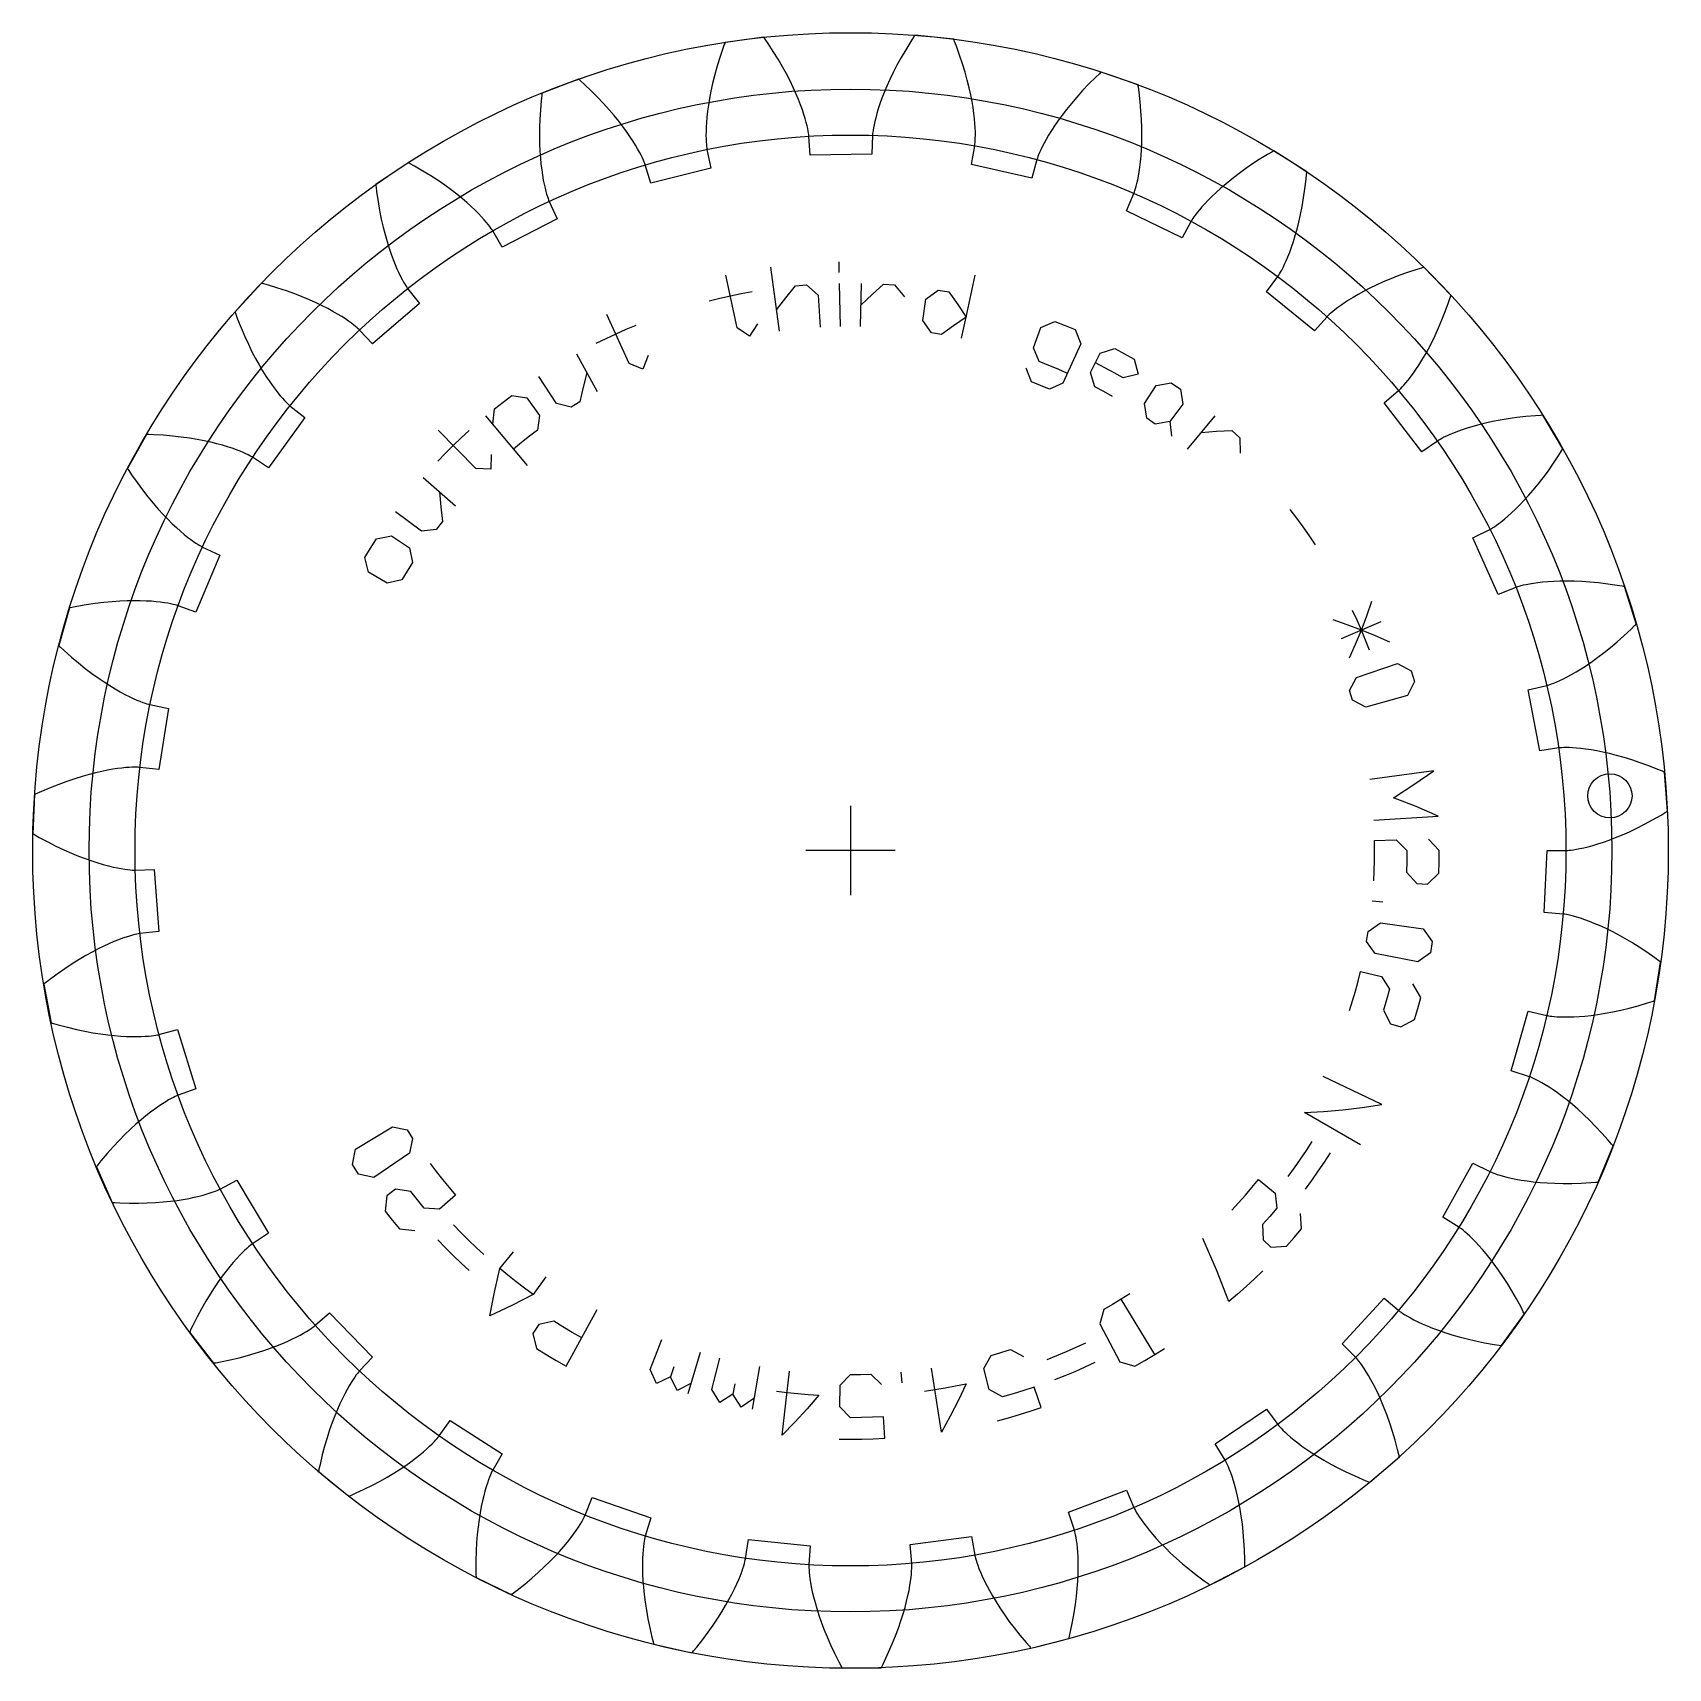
# Model space of a CAD drawing. Extents: x -29.3 to 29.3, y -29.3 to 29.3.
import ezdxf

# ---------------------------------------------------------------- set-up
doc = ezdxf.new("R2010")
doc.units = 0
for name, color, linetype in [('gear', 7, 'CONTINUOUS'), ('gear_guides', 5, 'CONTINUOUS'), ('gear_texts', 7, 'CONTINUOUS')]:
    doc.layers.add(name, color=color, linetype=linetype)

msp = doc.modelspace()

# ---------------------------------------------------------------- linework, layer by layer
at = {"layer": 'gear'}
msp.add_lwpolyline([(24.947, 0), (25.62932, 0.000045), (25.64944, 0.000694), (25.686641, 0.002825), (25.740849, 0.007322), (25.811954, 0.015065), (25.899814, 0.02693), (26.004252, 0.043785), (26.125058, 0.066496), (26.261986, 0.095916), (26.41476, 0.132893), (26.58307, 0.178263), (26.766572, 0.232851), (26.964891, 0.29747), (27.177621, 0.372918), (27.404323, 0.45998), (27.644528, 0.559425), (27.897738, 0.672006), (28.163422, 0.798455), (28.441023, 0.93949), (28.729954, 1.095804), (29.0296, 1.268074), (29.183242, 1.360396), (29.222036, 1.384135), (29.24149, 1.396104), (29.251231, 1.402114), (29.256105, 1.405125), (29.25626, 1.405479), (29.155715, 2.801493), (29.155511, 2.801822), (29.150256, 2.804103), (29.139755, 2.808655), (29.118786, 2.817712), (29.076991, 2.835647), (28.911704, 2.904999), (28.590464, 3.032551), (28.282116, 3.145848), (27.987169, 3.245646), (27.706107, 3.332718), (27.439378, 3.407851), (27.187401, 3.471848), (26.950563, 3.525525), (26.729217, 3.56971), (26.523684, 3.605242), (26.334254, 3.632971), (26.16118, 3.653753), (26.004683, 3.668456), (25.864952, 3.677951), (25.742139, 3.683115), (25.636363, 3.684831), (25.54771, 3.683982), (25.476229, 3.681456), (25.421936, 3.678138), (25.384814, 3.674917), (25.364809, 3.672675), (24.689524, 3.574943), (24.27455, 5.753174), (24.938468, 5.910572), (24.957896, 5.915843), (24.993603, 5.926496), (25.045312, 5.943373), (25.112715, 5.967306), (25.195471, 5.999112), (25.293207, 6.039599), (25.405519, 6.089556), (25.531971, 6.149762), (25.6721, 6.220974), (25.82541, 6.303936), (25.991376, 6.399371), (26.169448, 6.507983), (26.359044, 6.630456), (26.559557, 6.767453), (26.770354, 6.919613), (26.990775, 7.087553), (27.220137, 7.271865), (27.45773, 7.473117), (27.702824, 7.69185), (27.954665, 7.928579), (28.082875, 8.053845), (28.115149, 8.085891), (28.131318, 8.102024), (28.139411, 8.110118), (28.143459, 8.114171), (28.143528, 8.114552), (27.723751, 9.449749), (27.723476, 9.450022), (27.717837, 9.45103), (27.706568, 9.453037), (27.684076, 9.457015), (27.639271, 9.464827), (27.462447, 9.494193), (27.12045, 9.544223), (26.794285, 9.583356), (26.484274, 9.612445), (26.190707, 9.632352), (25.913841, 9.643948), (25.653898, 9.64811), (25.411065, 9.645722), (25.185495, 9.63767), (24.977309, 9.624845), (24.78659, 9.60814), (24.613388, 9.588449), (24.45772, 9.566665), (24.319565, 9.54368), (24.198872, 9.520382), (24.095551, 9.497658), (24.009483, 9.476387), (23.940511, 9.457444), (23.888447, 9.441696), (23.853069, 9.43), (23.83412, 9.423205), (23.199576, 9.172376), (22.293453, 11.196193), (22.903177, 11.502459), (22.920865, 11.512068), (22.953153, 11.530668), (22.999576, 11.559015), (23.059643, 11.597847), (23.132833, 11.647881), (23.218598, 11.709815), (23.316361, 11.784327), (23.425521, 11.872072), (23.54545, 11.973681), (23.675495, 12.089762), (23.814979, 12.220899), (23.963203, 12.36765), (24.119444, 12.530545), (24.282959, 12.710091), (24.452983, 12.906762), (24.628733, 13.121008), (24.809407, 13.353246), (24.994184, 13.603866), (25.182228, 13.873226), (25.372687, 14.161653), (25.468552, 14.31311), (25.492566, 14.351734), (25.504579, 14.371161), (25.510587, 14.380903), (25.513592, 14.385781), (25.513571, 14.386168), (24.797191, 15.588566), (24.796861, 15.588769), (24.791141, 15.588449), (24.779714, 15.587803), (24.756911, 15.586487), (24.711512, 15.583756), (24.532681, 15.571552), (24.188366, 15.541364), (23.861967, 15.504223), (23.553605, 15.461034), (23.26336, 15.412704), (22.991283, 15.360137), (22.737386, 15.30424), (22.50165, 15.245915), (22.284017, 15.18606), (22.0844, 15.12557), (21.902674, 15.065333), (21.738682, 15.006229), (21.592234, 14.949133), (21.463104, 14.894906), (21.351037, 14.844403), (21.255742, 14.798464), (21.176899, 14.757918), (21.114155, 14.723579), (21.067126, 14.696249), (21.035398, 14.676709), (21.018527, 14.665728), (20.458933, 14.275324), (19.110511, 16.035622), (19.633169, 16.474244), (19.648165, 16.487674), (19.675293, 16.513219), (19.713927, 16.551508), (19.76342, 16.603145), (19.823099, 16.668709), (19.892268, 16.748753), (19.970213, 16.843802), (20.056195, 16.954356), (20.149458, 17.080883), (20.249228, 17.223826), (20.35471, 17.383595), (20.465095, 17.560573), (20.579559, 17.75511), (20.69726, 17.967524), (20.817346, 18.198105), (20.93895, 18.447106), (21.061196, 18.714751), (21.183195, 19.001228), (21.304052, 19.306693), (21.422862, 19.631268), (21.481214, 19.80075), (21.495673, 19.843872), (21.502882, 19.865545), (21.506482, 19.87641), (21.50828, 19.88185), (21.50817, 19.882221), (20.533809, 20.887), (20.533441, 20.887121), (20.527949, 20.885491), (20.516979, 20.882227), (20.495094, 20.875688), (20.451548, 20.862561), (20.280353, 20.809444), (19.95228, 20.700665), (19.643245, 20.589253), (19.353154, 20.476115), (19.081879, 20.362152), (18.829258, 20.248258), (18.595096, 20.135315), (18.379165, 20.024197), (18.181202, 19.915766), (18.000916, 19.810871), (17.83798, 19.710349), (17.692039, 19.61502), (17.562705, 19.525689), (17.449562, 19.443144), (17.352162, 19.368158), (17.27003, 19.301481), (17.202663, 19.243845), (17.149529, 19.195963), (17.110071, 19.158523), (17.083704, 19.132193), (17.069821, 19.117617), (16.615344, 18.608685), (14.897315, 20.010567), (15.304732, 20.557899), (15.316227, 20.574425), (15.336732, 20.605538), (15.365495, 20.651704), (15.401746, 20.713363), (15.444696, 20.790923), (15.493541, 20.884761), (15.547465, 20.995223), (15.605634, 21.122626), (15.667204, 21.26725), (15.73132, 21.429348), (15.797113, 21.609137), (15.863709, 21.806801), (15.930224, 22.022491), (15.995766, 22.256324), (16.05944, 22.508383), (16.120342, 22.778716), (16.17757, 23.067338), (16.230215, 23.374228), (16.277369, 23.699331), (16.318124, 24.042556), (16.335818, 24.220927), (16.339943, 24.266221), (16.341959, 24.288973), (16.342956, 24.300375), (16.343451, 24.306083), (16.343259, 24.306418), (15.163444, 25.059411), (15.163058, 25.059444), (15.15809, 25.056591), (15.148168, 25.050885), (15.128381, 25.039475), (15.089037, 25.016659), (14.934705, 24.925494), (14.640562, 24.743989), (14.36555, 24.564311), (14.10937, 24.387323), (13.871689, 24.213872), (13.652144, 24.044789), (13.45034, 23.880889), (13.265854, 23.722969), (13.098234, 23.571808), (12.946997, 23.428164), (12.811636, 23.292775), (12.691613, 23.166359), (12.586366, 23.04961), (12.495309, 22.943198), (12.417828, 22.847771), (12.353287, 22.76395), (12.301027, 22.692332), (12.260368, 22.633487), (12.230607, 22.587956), (12.211024, 22.556256), (12.200875, 22.538871), (11.876017, 21.938848), (9.881002, 22.906737), (10.151214, 23.533273), (10.158587, 23.552004), (10.171365, 23.587006), (10.188706, 23.638562), (10.209759, 23.706919), (10.233665, 23.792293), (10.259554, 23.894866), (10.286549, 24.014787), (10.31377, 24.152169), (10.340327, 24.307095), (10.365332, 24.479609), (10.38789, 24.669725), (10.407107, 24.877419), (10.422087, 25.102634), (10.431937, 25.34528), (10.435765, 25.605228), (10.432683, 25.88232), (10.421807, 26.17636), (10.402259, 26.487118), (10.373168, 26.814332), (10.333671, 27.157704), (10.309754, 27.335348), (10.303322, 27.380372), (10.300037, 27.402976), (10.298377, 27.4143), (10.297543, 27.419968), (10.297279, 27.420251), (8.975613, 27.880862), (8.97523, 27.880805), (8.971054, 27.876883), (8.962715, 27.869043), (8.946093, 27.853377), (8.913071, 27.822103), (8.783924, 27.697804), (8.539567, 27.453357), (8.313405, 27.215101), (8.104947, 26.983805), (7.913673, 26.760216), (7.739039, 26.54506), (7.580472, 26.339038), (7.437378, 26.14283), (7.309136, 25.957087), (7.195103, 25.782438), (7.094613, 25.619482), (7.006979, 25.468794), (6.931494, 25.33092), (6.867431, 25.206377), (6.814045, 25.095654), (6.770574, 24.999209), (6.736239, 24.917469), (6.710247, 24.850834), (6.691788, 24.799667), (6.680043, 24.764305), (6.674178, 24.745048), (6.496451, 24.086281), (4.332001, 24.567999), (4.45044, 25.239961), (4.453295, 25.259888), (4.457656, 25.296894), (4.46264, 25.351059), (4.467362, 25.422429), (4.470935, 25.511014), (4.472471, 25.616793), (4.471083, 25.739706), (4.465887, 25.879663), (4.456001, 26.036538), (4.440547, 26.210168), (4.418653, 26.400362), (4.389454, 26.606889), (4.352092, 26.829488), (4.305719, 27.067865), (4.249496, 27.321689), (4.182595, 27.590601), (4.104202, 27.874207), (4.013515, 28.17208), (3.909748, 28.483765), (3.792128, 28.808774), (3.727888, 28.976113), (3.711246, 29.01844), (3.702837, 29.039677), (3.698611, 29.050313), (3.696492, 29.055636), (3.696169, 29.05585), (2.303905, 29.199249), (2.303546, 29.199105), (2.300386, 29.194326), (2.294081, 29.184774), (2.281519, 29.165697), (2.2566, 29.127651), (2.159599, 28.976919), (1.978202, 28.682708), (1.813082, 28.398717), (1.663583, 28.125582), (1.529028, 27.863909), (1.40872, 27.614279), (1.30194, 27.377243), (1.207951, 27.153324), (1.126001, 26.943013), (1.055319, 26.746774), (0.995117, 26.565036), (0.944597, 26.3982), (0.902942, 26.246634), (0.869327, 26.110675), (0.842915, 25.990624), (0.822858, 25.886754), (0.808299, 25.799299), (0.798375, 25.728466), (0.792214, 25.674422), (0.78894, 25.637304), (0.787674, 25.617214), (0.76666, 24.935217), (-1.450539, 24.904794), (-1.490258, 25.585957), (-1.492075, 25.606005), (-1.496366, 25.643019), (-1.504007, 25.696873), (-1.515872, 25.767408), (-1.532824, 25.85443), (-1.555724, 25.957711), (-1.58542, 26.076992), (-1.622753, 26.211978), (-1.66855, 26.362344), (-1.72363, 26.527731), (-1.788795, 26.707748), (-1.864835, 26.901975), (-1.952525, 27.109958), (-2.052621, 27.331214), (-2.165865, 27.565231), (-2.292978, 27.811466), (-2.434662, 28.069348), (-2.591599, 28.338279), (-2.764449, 28.617632), (-2.953849, 28.906754), (-3.054949, 29.054768), (-3.080904, 29.092117), (-3.093984, 29.110842), (-3.100549, 29.120217), (-3.103839, 29.124908), (-3.104202, 29.125041), (-4.492007, 28.943496), (-4.492324, 28.943273), (-4.494296, 28.937895), (-4.498229, 28.927146), (-4.506052, 28.905687), (-4.521526, 28.862919), (-4.581151, 28.69388), (-4.689808, 28.365767), (-4.784985, 28.051352), (-4.867464, 27.751102), (-4.938046, 27.465452), (-4.997544, 27.194806), (-5.046781, 26.939534), (-5.086597, 26.699975), (-5.117837, 26.476435), (-5.141358, 26.269184), (-5.158025, 26.078462), (-5.168709, 25.904472), (-5.174287, 25.747386), (-5.175641, 25.607339), (-5.173656, 25.484433), (-5.169218, 25.378737), (-5.163217, 25.290283), (-5.156538, 25.219069), (-5.15007, 25.165061), (-5.144695, 25.128189), (-5.141294, 25.108348), (-5.004463, 24.439889), (-7.15488, 23.898964), (-7.350615, 24.552607), (-7.357007, 24.571696), (-7.369718, 24.606722), (-7.389573, 24.657363), (-7.417384, 24.72326), (-7.453949, 24.804027), (-7.50005, 24.899243), (-7.556453, 25.00846), (-7.623909, 25.131198), (-7.703149, 25.266949), (-7.794885, 25.415176), (-7.899808, 25.575313), (-8.018591, 25.746768), (-8.151881, 25.928922), (-8.300304, 26.12113), (-8.464464, 26.322723), (-8.644936, 26.533007), (-8.842272, 26.751263), (-9.056999, 26.976753), (-9.289613, 27.208714), (-9.540584, 27.446365), (-9.673093, 27.567073), (-9.706961, 27.59743), (-9.724007, 27.612633), (-9.732558, 27.620242), (-9.73684, 27.624047), (-9.737224, 27.624094), (-11.045754, 27.127392), (-11.046011, 27.127103), (-11.046689, 27.121414), (-11.048037, 27.110048), (-11.050701, 27.087363), (-11.055895, 27.042179), (-11.074929, 26.863946), (-11.10499, 26.51962), (-11.125092, 26.191731), (-11.136106, 25.880553), (-11.13891, 25.586325), (-11.134388, 25.309254), (-11.123429, 25.049508), (-11.106925, 24.807224), (-11.085771, 24.582505), (-11.060863, 24.375416), (-11.033097, 24.185991), (-11.003368, 24.014227), (-10.97257, 23.860089), (-10.94159, 23.723505), (-10.911314, 23.60437), (-10.882621, 23.502546), (-10.856382, 23.41786), (-10.833461, 23.350106), (-10.814712, 23.299046), (-10.800978, 23.264407), (-10.793094, 23.245886), (-10.505793, 22.627), (-12.4735, 21.604736), (-12.8147, 22.19562), (-12.825321, 22.21272), (-12.845767, 22.243871), (-12.876766, 22.288568), (-12.919024, 22.346275), (-12.973229, 22.416432), (-13.040046, 22.49845), (-13.120116, 22.591716), (-13.214059, 22.695589), (-13.322469, 22.809407), (-13.445915, 22.932482), (-13.584941, 23.064106), (-13.740062, 23.203546), (-13.911767, 23.350051), (-14.100516, 23.50285), (-14.306741, 23.661151), (-14.530843, 23.824147), (-14.773194, 23.991011), (-15.034133, 24.160903), (-15.313971, 24.332968), (-15.612984, 24.506334), (-15.769759, 24.59323), (-15.809714, 24.614958), (-15.829807, 24.625821), (-15.839881, 24.631252), (-15.844926, 24.633968), (-15.845311, 24.633924), (-17.004021, 23.848844), (-17.004204, 23.848503), (-17.003553, 23.842811), (-17.002243, 23.83144), (-16.999604, 23.808753), (-16.994237, 23.763589), (-16.971656, 23.585771), (-16.921499, 23.243793), (-16.865442, 22.920106), (-16.804397, 22.614776), (-16.739272, 22.327833), (-16.670975, 22.059273), (-16.600409, 21.809056), (-16.528476, 21.577109), (-16.456068, 21.363325), (-16.384073, 21.167563), (-16.313372, 20.989647), (-16.244833, 20.829369), (-16.179318, 20.686488), (-16.117675, 20.56073), (-16.060741, 20.451789), (-16.009339, 20.359327), (-15.964277, 20.282975), (-15.926348, 20.222333), (-15.896329, 20.176973), (-15.874978, 20.146435), (-15.863035, 20.130231), (-15.440753, 19.594284), (-17.11967, 18.14579), (-17.58794, 18.642061), (-17.602218, 18.65625), (-17.629297, 18.681847), (-17.669768, 18.71819), (-17.724196, 18.764597), (-17.793119, 18.820362), (-17.877049, 18.88476), (-17.97647, 18.957046), (-18.091835, 19.036455), (-18.223572, 19.122204), (-18.372073, 19.213493), (-18.537706, 19.309507), (-18.720803, 19.409415), (-18.921666, 19.512374), (-19.140565, 19.617525), (-19.377738, 19.724), (-19.633388, 19.830921), (-19.907688, 19.937397), (-20.200774, 20.042533), (-20.51275, 20.145425), (-20.843683, 20.245161), (-21.016272, 20.29356), (-21.060161, 20.305488), (-21.082217, 20.311424), (-21.093273, 20.314386), (-21.098808, 20.315865), (-21.099172, 20.315734), (-22.045598, 19.284598), (-22.045697, 19.284224), (-22.04375, 19.278836), (-22.039854, 19.268074), (-22.032053, 19.246606), (-22.016416, 19.203898), (-21.953435, 19.03608), (-21.825765, 18.714887), (-21.696572, 18.412853), (-21.566759, 18.129832), (-21.437215, 17.865642), (-21.308825, 17.620071), (-21.182458, 17.392872), (-21.058972, 17.183767), (-20.939214, 16.992444), (-20.824015, 16.818561), (-20.714188, 16.661746), (-20.610535, 16.521595), (-20.513835, 16.397674), (-20.424851, 16.289521), (-20.344329, 16.196647), (-20.272989, 16.118531), (-20.211534, 16.054629), (-20.160643, 16.004369), (-20.120972, 15.967154), (-20.093154, 15.942363), (-20.077795, 15.929351), (-19.543298, 15.505234), (-20.842914, 13.7086), (-21.41301, 14.083504), (-21.430176, 14.094018), (-21.462428, 14.112679), (-21.510189, 14.13871), (-21.573852, 14.171314), (-21.653777, 14.209681), (-21.750296, 14.252988), (-21.863707, 14.300397), (-21.994276, 14.35106), (-22.142236, 14.404117), (-22.307788, 14.458699), (-22.491098, 14.513927), (-22.6923, 14.568918), (-22.911493, 14.622779), (-23.148741, 14.674614), (-23.404076, 14.723524), (-23.677493, 14.768605), (-23.968954, 14.808954), (-24.278386, 14.843665), (-24.60568, 14.871836), (-24.950695, 14.892566), (-25.129793, 14.899859), (-25.17525, 14.901343), (-25.19808, 14.902033), (-25.209521, 14.902365), (-25.215248, 14.902528), (-25.215572, 14.902316), (-25.89869, 13.680714), (-25.898701, 13.680328), (-25.895564, 13.675534), (-25.889291, 13.66596), (-25.876749, 13.64687), (-25.851685, 13.608919), (-25.7517, 13.460149), (-25.553399, 13.177057), (-25.358035, 12.912959), (-25.166451, 12.667503), (-24.979473, 12.440309), (-24.797911, 12.230966), (-24.622554, 12.039034), (-24.454174, 11.864043), (-24.293522, 11.705495), (-24.141328, 11.562867), (-23.998298, 11.435606), (-23.865117, 11.323137), (-23.742445, 11.224857), (-23.630919, 11.14014), (-23.531148, 11.068339), (-23.443717, 11.008781), (-23.369181, 10.960774), (-23.308071, 10.923605), (-23.260888, 10.896542), (-23.228102, 10.878835), (-23.210157, 10.869715), (-22.592259, 10.580294), (-23.442512, 8.532377), (-24.083699, 8.765701), (-24.102827, 8.771973), (-24.138513, 8.782694), (-24.19099, 8.797008), (-24.260455, 8.814051), (-24.347075, 8.832952), (-24.45098, 8.852833), (-24.572267, 8.87281), (-24.711, 8.891997), (-24.867208, 8.909501), (-25.040884, 8.924433), (-25.23199, 8.935898), (-25.44045, 8.943006), (-25.666155, 8.944866), (-25.908963, 8.940591), (-26.168694, 8.929298), (-26.445138, 8.91011), (-26.738048, 8.882155), (-27.047144, 8.844571), (-27.372113, 8.796504), (-27.712607, 8.737108), (-27.88856, 8.702902), (-27.933134, 8.693863), (-27.955508, 8.68927), (-27.966717, 8.686954), (-27.972327, 8.685792), (-27.972594, 8.685511), (-28.355577, 7.3393), (-28.355498, 7.338921), (-28.35134, 7.33498), (-28.343029, 7.327111), (-28.326423, 7.311428), (-28.293282, 7.28028), (-28.161684, 7.158579), (-27.903442, 6.928849), (-27.652439, 6.716923), (-27.409413, 6.522266), (-27.175081, 6.344316), (-26.950135, 6.182487), (-26.735242, 6.036169), (-26.531045, 5.904725), (-26.33816, 5.7875), (-26.157176, 5.683815), (-25.988653, 5.592969), (-25.833125, 5.514245), (-25.691095, 5.446905), (-25.563038, 5.390191), (-25.449398, 5.343334), (-25.350588, 5.305545), (-25.26699, 5.276021), (-25.198956, 5.253947), (-25.146803, 5.238495), (-25.110818, 5.228825), (-25.091253, 5.22409), (-24.423266, 5.084967), (-24.778317, 2.89617), (-25.456029, 2.975337), (-25.476088, 2.977029), (-25.513285, 2.979231), (-25.567648, 2.981057), (-25.639172, 2.981621), (-25.727815, 2.980037), (-25.833504, 2.97542), (-25.956129, 2.966888), (-26.095547, 2.953563), (-26.251581, 2.934572), (-26.42402, 2.909048), (-26.612618, 2.876133), (-26.817098, 2.834975), (-27.037149, 2.784733), (-27.272425, 2.724578), (-27.522551, 2.653691), (-27.787118, 2.571268), (-28.065686, 2.476517), (-28.357783, 2.368664), (-28.662907, 2.246949), (-28.980526, 2.110631), (-29.143847, 2.03677), (-29.185135, 2.017695), (-29.205847, 2.008066), (-29.21622, 2.003228), (-29.221411, 2.000803), (-29.221605, 2.000468), (-29.283808, 0.602222), (-29.283644, 0.601872), (-29.278689, 0.598996), (-29.268787, 0.593256), (-29.249012, 0.581825), (-29.209581, 0.559159), (-29.053464, 0.471087), (-28.749204, 0.307104), (-28.456093, 0.158776), (-28.174727, 0.025412), (-27.905673, -0.093701), (-27.64947, -0.199291), (-27.406627, -0.292108), (-27.177621, -0.372918), (-26.962901, -0.442501), (-26.762884, -0.501653), (-26.577953, -0.551186), (-26.408462, -0.59192), (-26.254731, -0.624692), (-26.117047, -0.650344), (-25.995664, -0.669731), (-25.890802, -0.683715), (-25.80265, -0.693164), (-25.731358, -0.698953), (-25.677048, -0.701962), (-25.639802, -0.703071), (-25.619673, -0.703167), (-24.937608, -0.684491), (-24.778317, -2.89617), (-25.456019, -2.975428), (-25.475927, -2.978407), (-25.512629, -2.984843), (-25.565948, -2.995603), (-25.635674, -3.011548), (-25.721563, -3.033533), (-25.823338, -3.062399), (-25.94069, -3.09898), (-26.073277, -3.144098), (-26.220725, -3.198561), (-26.38263, -3.263164), (-26.558554, -3.338686), (-26.74803, -3.425891), (-26.950563, -3.525525), (-27.165624, -3.638317), (-27.392661, -3.764977), (-27.631088, -3.906191), (-27.880296, -4.06263), (-28.139647, -4.234938), (-28.408477, -4.423739), (-28.686098, -4.62963), (-28.827983, -4.739165), (-28.863759, -4.767247), (-28.881692, -4.781394), (-28.890669, -4.788494), (-28.895161, -4.79205), (-28.895273, -4.792421), (-28.633341, -6.167322), (-28.633101, -6.167625), (-28.627616, -6.169281), (-28.616657, -6.172582), (-28.594779, -6.179145), (-28.551184, -6.192106), (-28.378964, -6.241801), (-28.045088, -6.331197), (-27.725671, -6.40793), (-27.421134, -6.472812), (-27.131863, -6.526666), (-26.858215, -6.570326), (-26.600513, -6.604638), (-26.359044, -6.630456), (-26.134065, -6.648646), (-25.925797, -6.660077), (-25.734429, -6.665626), (-25.560112, -6.666176), (-25.402967, -6.662611), (-25.263079, -6.655819), (-25.140496, -6.646691), (-25.035237, -6.636115), (-24.947281, -6.62498), (-24.876577, -6.614173), (-24.823036, -6.604575), (-24.786539, -6.597065), (-24.766929, -6.592517), (-24.107557, -6.417049), (-23.442512, -8.532377), (-24.083668, -8.765787), (-24.102352, -8.773277), (-24.136581, -8.788003), (-24.185981, -8.810769), (-24.25015, -8.842365), (-24.328654, -8.883564), (-24.421029, -8.935123), (-24.526781, -8.997782), (-24.645389, -9.07226), (-24.776303, -9.159259), (-24.918945, -9.259458), (-25.07271, -9.373515), (-25.236969, -9.502066), (-25.411065, -9.645722), (-25.594318, -9.80507), (-25.786025, -9.980673), (-25.985459, -10.173067), (-26.191872, -10.38276), (-26.404495, -10.610234), (-26.622538, -10.855942), (-26.845194, -11.120307), (-26.957994, -11.259611), (-26.986329, -11.295187), (-27.000516, -11.313087), (-27.007615, -11.322066), (-27.011165, -11.326562), (-27.011189, -11.326949), (-26.439244, -12.604384), (-26.43894, -12.604623), (-26.433221, -12.60497), (-26.421796, -12.605655), (-26.398994, -12.606995), (-26.353585, -12.609553), (-26.174547, -12.618192), (-25.829055, -12.628181), (-25.500552, -12.629184), (-25.18926, -12.622086), (-24.895367, -12.607777), (-24.619027, -12.587153), (-24.360358, -12.561109), (-24.119444, -12.530545), (-23.896335, -12.496361), (-23.691045, -12.459454), (-23.503555, -12.420721), (-23.33381, -12.381055), (-23.181723, -12.341347), (-23.047171, -12.302478), (-22.929999, -12.265326), (-22.830015, -12.230761), (-22.746998, -12.199642), (-22.680692, -12.17282), (-22.630808, -12.151134), (-22.597026, -12.13541), (-22.578995, -12.126461), (-21.977861, -11.803662), (-20.842914, -13.7086), (-21.41296, -14.08358), (-21.429413, -14.095177), (-21.459323, -14.1174), (-21.502142, -14.150945), (-21.557294, -14.196487), (-21.624181, -14.25468), (-21.702175, -14.326152), (-21.790627, -14.41151), (-21.888863, -14.511334), (-21.996184, -14.626179), (-22.111874, -14.756572), (-22.235191, -14.903016), (-22.365376, -15.065982), (-22.50165, -15.245915), (-22.643215, -15.443229), (-22.789257, -15.65831), (-22.938947, -15.89151), (-23.091437, -16.143153), (-23.24587, -16.41353), (-23.401372, -16.702899), (-23.557059, -17.011486), (-23.634693, -17.173048), (-23.65406, -17.214199), (-23.663737, -17.234889), (-23.668573, -17.245263), (-23.670991, -17.250457), (-23.670925, -17.250838), (-22.8198, -18.36194), (-22.819448, -18.362103), (-22.813804, -18.361121), (-22.802529, -18.359153), (-22.780033, -18.355199), (-22.735258, -18.347216), (-22.559053, -18.314333), (-22.22057, -18.244376), (-21.900691, -18.169594), (-21.599427, -18.090899), (-21.316756, -18.0092), (-21.052621, -17.925403), (-20.80693, -17.840408), (-20.579559, -17.75511), (-20.370347, -17.670394), (-20.179102, -17.587139), (-20.005598, -17.506211), (-19.849576, -17.428469), (-19.710746, -17.354757), (-19.588785, -17.285906), (-19.483339, -17.222734), (-19.394022, -17.166043), (-19.320419, -17.116618), (-19.262086, -17.075228), (-19.218548, -17.042622), (-19.189303, -17.019531), (-19.17382, -17.006666), (-18.663333, -16.553936), (-17.11967, -18.14579), (-17.587874, -18.642123), (-17.601209, -18.657203), (-17.625188, -18.685724), (-17.659116, -18.72824), (-17.702279, -18.785274), (-17.753943, -18.857323), (-17.813352, -18.944855), (-17.879735, -19.048311), (-17.952302, -19.168098), (-18.030245, -19.304597), (-18.112746, -19.458156), (-18.198966, -19.629091), (-18.28806, -19.817687), (-18.379165, -20.024197), (-18.47141, -20.24884), (-18.563915, -20.491802), (-18.65579, -20.753237), (-18.746137, -21.033264), (-18.834054, -21.331967), (-18.918631, -21.649397), (-18.998957, -21.985571), (-19.037239, -22.160681), (-19.046594, -22.20519), (-19.051239, -22.227554), (-19.053552, -22.238763), (-19.054707, -22.244375), (-19.054555, -22.244731), (-17.970134, -23.1296), (-17.969755, -23.129677), (-17.964489, -23.12742), (-17.953972, -23.122905), (-17.932994, -23.113869), (-17.891267, -23.095775), (-17.727395, -23.023143), (-17.414169, -22.877013), (-17.120158, -22.730477), (-16.845163, -22.584427), (-16.588953, -22.439742), (-16.351263, -22.29729), (-16.131796, -22.157926), (-15.930224, -22.022491), (-15.746188, -21.891811), (-15.579298, -21.766696), (-15.429134, -21.647938), (-15.295247, -21.53631), (-15.177158, -21.432568), (-15.074363, -21.337447), (-14.986327, -21.25166), (-14.912491, -21.175899), (-14.852271, -21.110833), (-14.805055, -21.057105), (-14.77021, -21.015338), (-14.747078, -20.986125), (-14.734981, -20.970036), (-14.34266, -20.411784), (-12.4735, -21.604736), (-12.814621, -22.195665), (-12.824119, -22.213414), (-12.840874, -22.246696), (-12.864083, -22.29589), (-12.89293, -22.361341), (-12.926585, -22.443362), (-12.964207, -22.542236), (-13.004942, -22.658212), (-13.047927, -22.791505), (-13.092291, -22.9423), (-13.137155, -23.110746), (-13.181631, -23.296957), (-13.224829, -23.501016), (-13.265854, -23.722969), (-13.303807, -23.96283), (-13.337788, -24.220577), (-13.366895, -24.496152), (-13.390228, -24.789467), (-13.406889, -25.100393), (-13.415983, -25.428772), (-13.416616, -25.774408), (-13.413483, -25.953627), (-13.412322, -25.999093), (-13.411683, -26.021925), (-13.411349, -26.033366), (-13.411179, -26.039092), (-13.410949, -26.039404), (-12.151694, -26.650336), (-12.151307, -26.650324), (-12.146704, -26.646914), (-12.137511, -26.640095), (-12.119183, -26.626465), (-12.082753, -26.599236), (-11.940049, -26.49077), (-11.668966, -26.276344), (-11.416673, -26.065955), (-11.182772, -25.860423), (-10.966835, -25.660551), (-10.768403, -25.467124), (-10.586992, -25.280904), (-10.422087, -25.102634), (-10.273148, -24.933036), (-10.139611, -24.772805), (-10.020882, -24.622618), (-9.916347, -24.483123), (-9.825366, -24.354944), (-9.747277, -24.238681), (-9.681398, -24.134904), (-9.627025, -24.044157), (-9.583433, -23.966957), (-9.54988, -23.903789), (-9.525607, -23.855112), (-9.509835, -23.821352), (-9.501774, -23.802906), (-9.248771, -23.169226), (-7.15488, -23.898964), (-7.350528, -24.552633), (-7.355678, -24.572094), (-7.364305, -24.608343), (-7.375544, -24.661563), (-7.388519, -24.731902), (-7.402352, -24.819474), (-7.416158, -24.924359), (-7.429049, -25.046603), (-7.440136, -25.186217), (-7.448528, -25.343178), (-7.453336, -25.517429), (-7.45367, -25.708878), (-7.448645, -25.917398), (-7.437378, -26.14283), (-7.418992, -26.384978), (-7.392617, -26.643613), (-7.357387, -26.918474), (-7.312449, -27.209262), (-7.256956, -27.51565), (-7.190075, -27.837274), (-7.110982, -28.17374), (-7.066603, -28.347405), (-7.054987, -28.391378), (-7.049101, -28.413448), (-7.046137, -28.424503), (-7.044651, -28.430036), (-7.044355, -28.430286), (-5.678153, -28.734347), (-5.677779, -28.734246), (-5.674086, -28.729866), (-5.666714, -28.72111), (-5.652023, -28.703621), (-5.622855, -28.668725), (-5.509011, -28.530273), (-5.294685, -28.259111), (-5.097713, -27.99621), (-4.917515, -27.742277), (-4.753492, -27.497994), (-4.605017, -27.264019), (-4.47144, -27.040982), (-4.352092, -26.829488), (-4.246281, -26.630114), (-4.153294, -26.443406), (-4.072401, -26.269886), (-4.002854, -26.110044), (-3.943885, -25.964339), (-3.894714, -25.833201), (-3.854543, -25.717029), (-3.822563, -25.616189), (-3.79795, -25.531016), (-3.779869, -25.461813), (-3.767475, -25.40885), (-3.759915, -25.372363), (-3.756325, -25.352556), (-3.656278, -24.67761), (-1.450539, -24.904794), (-1.490167, -25.585962), (-1.49069, -25.606086), (-1.490725, -25.643348), (-1.489387, -25.697725), (-1.485792, -25.76916), (-1.479056, -25.857562), (-1.468301, -25.962803), (-1.452654, -26.084725), (-1.431245, -26.223132), (-1.403213, -26.377798), (-1.367706, -26.548461), (-1.323881, -26.734826), (-1.270903, -26.936567), (-1.207951, -27.153324), (-1.134218, -27.384705), (-1.048908, -27.630286), (-0.95124, -27.889613), (-0.840453, -28.1622), (-0.715798, -28.447532), (-0.576548, -28.745062), (-0.421993, -29.054218), (-0.33876, -29.212968), (-0.317317, -29.253077), (-0.306499, -29.273194), (-0.301066, -29.283268), (-0.298344, -29.288309), (-0.297999, -29.288484), (1.101499, -29.269281), (1.101839, -29.269096), (1.104422, -29.263983), (1.109577, -29.253763), (1.119838, -29.233357), (1.140173, -29.192675), (1.219019, -29.031701), (1.365033, -28.718421), (1.496067, -28.417181), (1.612846, -28.128537), (1.716113, -27.853013), (1.806628, -27.591104), (1.885168, -27.343274), (1.952525, -27.109958), (2.009505, -26.891555), (2.056928, -26.688436), (2.095624, -26.500939), (2.126434, -26.329366), (2.150212, -26.173989), (2.167815, -26.035047), (2.180112, -25.912742), (2.187975, -25.807245), (2.192282, -25.718692), (2.193916, -25.647184), (2.193762, -25.592791), (2.192704, -25.555544), (2.191629, -25.535443), (2.133326, -24.855618), (4.332001, -24.567999), (4.45053, -25.239946), (4.454662, -25.259647), (4.463221, -25.295913), (4.477063, -25.348516), (4.497035, -25.417196), (4.523976, -25.501662), (4.558711, -25.601586), (4.602054, -25.716613), (4.654805, -25.846352), (4.717749, -25.990384), (4.791657, -26.148258), (4.87728, -26.319493), (4.975355, -26.503579), (5.086597, -26.699975), (5.211703, -26.908115), (5.351348, -27.127403), (5.506188, -27.357216), (5.676852, -27.596906), (5.863948, -27.845799), (6.068061, -28.103197), (6.289746, -28.368376), (6.407346, -28.503652), (6.43746, -28.537735), (6.452626, -28.554815), (6.460235, -28.563365), (6.464047, -28.567642), (6.464423, -28.567732), (7.821768, -28.2263), (7.822057, -28.226042), (7.823391, -28.220471), (7.82605, -28.209338), (7.831329, -28.187116), (7.841733, -28.142841), (7.881331, -27.968023), (7.951162, -27.629514), (8.009194, -27.306176), (8.056259, -26.998381), (8.093201, -26.706468), (8.120876, -26.430745), (8.140146, -26.171483), (8.151881, -25.928922), (8.156958, -25.703266), (8.15626, -25.494686), (8.150673, -25.303318), (8.141086, -25.129265), (8.12839, -24.972593), (8.113476, -24.833336), (8.097236, -24.711492), (8.080558, -24.607025), (8.064327, -24.519866), (8.049427, -24.449909), (8.036732, -24.397018), (8.027113, -24.361019), (8.021432, -24.341707), (7.807922, -23.693652), (9.881002, -22.906737), (10.151297, -23.533237), (10.159861, -23.551454), (10.176553, -23.584769), (10.202153, -23.632762), (10.237426, -23.694985), (10.28312, -23.77096), (10.339963, -23.860181), (10.408664, -23.962111), (10.489913, -24.076188), (10.584377, -24.201822), (10.6927, -24.338397), (10.815505, -24.48527), (10.953389, -24.641776), (11.106925, -24.807224), (11.276659, -24.980902), (11.463112, -25.162074), (11.666776, -25.349984), (11.888116, -25.543856), (12.127568, -25.742892), (12.385538, -25.94628), (12.662403, -26.153188), (12.808029, -26.257697), (12.845192, -26.283916), (12.863888, -26.297038), (12.873264, -26.303603), (12.877959, -26.306885), (12.878346, -26.306887), (14.120365, -25.661633), (14.120586, -25.661315), (14.120599, -25.655586), (14.120619, -25.644141), (14.120631, -25.6213), (14.120544, -25.575819), (14.118758, -25.396581), (14.108642, -25.051093), (14.090542, -24.723087), (14.065356, -24.412735), (14.033984, -24.120171), (13.997326, -23.845498), (13.956286, -23.588781), (13.911767, -23.350051), (13.864667, -23.129307), (13.815886, -22.92651), (13.766317, -22.74159), (13.716849, -22.574439), (13.668364, -22.424918), (13.621738, -22.292854), (13.577836, -22.178039), (13.537516, -22.080235), (13.501623, -21.999168), (13.470991, -21.934533), (13.44644, -21.885995), (13.428779, -21.853185), (13.418797, -21.835704), (13.061591, -21.254356), (14.897315, -20.010567), (15.304805, -20.557845), (15.31734, -20.573596), (15.341264, -20.602163), (15.377242, -20.642959), (15.425914, -20.695371), (15.487898, -20.75876), (15.563784, -20.832467), (15.654141, -20.915806), (15.759507, -21.008071), (15.880398, -21.108534), (16.017298, -21.216446), (16.170664, -21.331039), (16.340924, -21.451528), (16.528476, -21.577109), (16.733688, -21.706962), (16.956896, -21.840252), (17.198405, -21.976129), (17.458489, -22.113729), (17.737388, -22.25218), (18.035309, -22.390593), (18.352426, -22.528074), (18.518229, -22.596183), (18.560437, -22.613125), (18.581654, -22.621582), (18.592292, -22.625807), (18.597617, -22.627918), (18.597994, -22.62783), (19.657728, -21.71354), (19.65787, -21.71318), (19.656562, -21.707602), (19.653942, -21.696461), (19.648686, -21.674233), (19.638113, -21.629998), (19.59504, -21.456003), (19.505521, -21.122161), (19.412266, -20.807171), (19.316187, -20.510992), (19.21819, -20.23355), (19.119177, -19.974734), (19.02004, -19.734401), (18.921666, -19.512374), (18.824929, -19.308441), (18.730694, -19.122361), (18.639816, -18.953856), (18.553133, -18.802619), (18.471474, -18.66831), (18.395648, -18.550558), (18.326452, -18.448963), (18.264663, -18.363093), (18.211042, -18.292489), (18.16633, -18.236661), (18.131248, -18.195092), (18.106496, -18.16724), (18.092752, -18.152532), (17.611106, -17.669232), (19.110511, -16.035622), (19.633228, -16.474175), (19.649057, -16.486611), (19.678925, -16.50889), (19.723341, -16.540289), (19.782788, -16.580063), (19.857719, -16.62745), (19.948558, -16.68167), (20.055698, -16.741925), (20.179502, -16.807403), (20.320303, -16.877279), (20.478398, -16.95071), (20.654057, -17.026847), (20.847515, -17.104823), (21.058972, -17.183767), (21.288599, -17.262794), (21.536529, -17.341016), (21.802864, -17.417534), (22.08767, -17.491446), (22.39098, -17.561846), (22.712791, -17.627823), (23.053066, -17.688466), (23.230106, -17.716502), (23.275083, -17.723254), (23.297679, -17.72659), (23.309004, -17.728247), (23.314673, -17.729074), (23.31502, -17.728902), (24.135338, -16.594865), (24.135394, -16.594482), (24.132834, -16.589356), (24.127715, -16.579119), (24.117475, -16.558702), (24.096986, -16.518098), (24.014948, -16.358727), (23.850853, -16.054527), (23.68747, -15.769534), (23.525677, -15.503496), (23.366339, -15.256132), (23.210307, -15.027127), (23.058419, -14.816134), (22.911493, -14.622779), (22.770333, -14.446652), (22.635726, -14.28732), (22.508437, -14.144315), (22.389214, -14.017145), (22.278781, -13.905288), (22.177844, -13.808197), (22.087083, -13.725298), (22.007157, -13.655993), (21.938699, -13.599657), (21.882317, -13.555645), (21.838595, -13.523288), (21.808086, -13.501894), (21.791321, -13.490752), (21.211202, -13.131555), (22.293453, -11.196193), (22.903218, -11.502377), (22.921488, -11.510828), (22.955689, -11.525619), (23.006149, -11.545928), (23.073166, -11.570921), (23.157005, -11.59975), (23.2579, -11.631559), (23.376048, -11.665482), (23.511615, -11.700644), (23.664735, -11.736165), (23.835503, -11.771158), (24.023986, -11.804732), (24.230211, -11.835993), (24.454174, -11.864043), (24.695836, -11.887985), (24.955123, -11.906921), (25.231925, -11.919956), (25.526099, -11.926195), (25.837469, -11.924749), (26.16582, -11.914733), (26.510908, -11.895269), (26.689642, -11.88172), (26.734964, -11.877917), (26.75772, -11.875952), (26.769122, -11.874954), (26.774829, -11.874451), (26.775127, -11.874203), (27.311806, -10.581556), (27.311772, -10.58117), (27.3081, -10.576773), (27.300758, -10.567993), (27.286085, -10.550488), (27.256784, -10.515703), (27.140204, -10.379547), (26.910379, -10.12139), (26.685676, -9.881758), (26.466891, -9.660203), (26.254802, -9.456252), (26.050165, -9.269403), (25.853712, -9.099126), (25.666155, -8.944866), (25.488183, -8.806041), (25.32046, -8.682045), (25.163623, -8.57225), (25.018285, -8.476003), (24.885034, -8.392629), (24.764427, -8.321433), (24.656995, -8.261699), (24.56324, -8.212694), (24.483635, -8.173665), (24.418624, -8.143842), (24.368617, -8.122439), (24.333998, -8.108658), (24.315115, -8.101683), (23.667796, -7.885953), (24.27455, -5.753174), (24.938489, -5.910484), (24.958216, -5.914493), (24.994906, -5.920998), (25.048689, -5.929123), (25.119664, -5.937987), (25.207892, -5.946704), (25.313402, -5.954388), (25.436189, -5.96015), (25.576211, -5.9631), (25.733394, -5.962352), (25.90763, -5.95702), (26.098775, -5.946222), (26.30665, -5.929081), (26.531045, -5.904725), (26.771715, -5.872291), (27.028379, -5.830921), (27.300726, -5.779769), (27.58841, -5.717999), (27.891053, -5.644786), (28.208244, -5.559317), (28.539541, -5.460794), (28.710333, -5.406392), (28.753556, -5.39224), (28.775246, -5.38508), (28.78611, -5.381479), (28.791547, -5.379673), (28.791779, -5.379363), (29.015888, -3.997793), (29.015765, -3.997426), (29.011178, -3.993994), (29.002009, -3.987143), (28.983695, -3.973494), (28.947162, -3.946404), (28.802325, -3.840803), (28.519159, -3.642606), (28.24525, -3.461253), (27.981269, -3.296126), (27.727863, -3.146584), (27.48565, -3.011964), (27.255224, -2.891582), (27.037149, -2.784733), (26.831959, -2.690693), (26.640161, -2.60872), (26.462231, -2.538053), (26.298615, -2.477917), (26.149728, -2.42752), (26.015953, -2.386057), (25.897641, -2.35271), (25.795112, -2.326647), (25.708653, -2.307027), (25.638516, -2.293001), (25.584922, -2.283708), (25.548057, -2.278282), (25.528074, -2.27585), (24.848453, -2.215216)], close=True, dxfattribs=at)
at = {"layer": 'gear_guides'}
for p, q in [((0, 1.6), (0, -1.6)), ((1.6, 0), (-1.6, 0))]:
    msp.add_line(p, q, dxfattribs=at)
for centre, radius in [((0, 0), 29.29), ((0, 0), 27.27), ((0, 0), 25.625418), ((27.199546, 1.958977), 0.79285)]:
    msp.add_circle(centre, radius, dxfattribs=at)
at = {"layer": 'gear_texts'}
for points in [[(-3.326491, 18.865465), (-3.617212, 18.418174), (-4.055504, 18.722292), (-4.464604, 20.610906)], [(-2.54017, 18.597336), (-2.85399, 20.894901)], [(-0.401448, 20.698535), (-0.408942, 21.084945)], [(3.973684, 18.344569), (4.137324, 19.100014), (3.691692, 18.797413), (3.259378, 18.484854), (2.90032, 18.544582), (2.592473, 18.980263), (2.69708, 19.746118), (3.139195, 20.071947), (3.527827, 20.0073), (3.840652, 19.55589), (4.137324, 19.100014), (4.464604, 20.610906)], [(-3.527827, 20.0073), (-3.915132, 19.935128), (-4.300964, 19.85546), (-4.685179, 19.768325), (-5.067632, 19.673757)], [(-2.644777, 19.363191), (-2.313669, 19.794705), (-1.966804, 20.220516), (-1.574332, 20.254853), (-1.158795, 19.895744), (-1.091379, 18.738256)], [(-0.363976, 18.766483), (-0.393953, 20.312124)], [(0.363976, 18.766483), (0.393953, 20.312124)], [(0.378964, 19.539304), (0.772772, 19.914473), (1.181267, 20.281573), (1.574332, 20.254853), (1.929389, 19.835849)], [(-7.683487, 18.806957), (-8.046735, 18.654427), (-8.406956, 18.494883), (-8.764015, 18.328383), (-9.117779, 18.154991)], [(-7.244984, 17.733627), (-7.434422, 17.234928), (-7.927163, 17.439363), (-8.726817, 19.198563)], [(7.767232, 17.087524), (7.434422, 17.234928), (7.098816, 17.37585), (6.76054, 17.510239), (6.551907, 18.001217), (6.816277, 18.727568), (7.317351, 18.952413), (7.683487, 18.806957), (8.046735, 18.654427), (8.247025, 18.143043), (7.607302, 16.735684), (7.128266, 16.525178), (6.80648, 16.660297), (6.482135, 16.789151), (6.287537, 17.274867)], [(-9.814889, 17.787792), (-9.068029, 16.434239)], [(9.385006, 16.255307), (9.068029, 16.434239), (8.747643, 16.60699), (8.597419, 17.11887), (8.944326, 17.809617), (9.468114, 17.974771), (9.814889, 17.787792), (10.157972, 17.594124), (10.29754, 17.062945), (9.771489, 16.924716), (9.441459, 17.111016), (9.107878, 17.290881), (8.770873, 17.464243)], [(-9.441459, 17.111016), (-9.578248, 16.590012), (-9.698454, 16.070263), (-10.008254, 15.879176), (-10.526666, 16.005018), (-11.163794, 16.973724)], [(11.439466, 15.365869), (10.914613, 15.270382), (10.616448, 15.47916), (10.526666, 16.005018), (10.951418, 16.650822), (11.490838, 16.754052), (11.813561, 16.528079), (11.901049, 15.985883), (11.439466, 15.365869), (11.49852, 14.83568)], [(-12.810411, 15.266853), (-12.754596, 15.813218), (-12.445559, 16.057574), (-12.131841, 16.29589), (-11.588824, 16.213655), (-11.13935, 15.584806), (-11.208674, 15.055862), (-11.49852, 14.83568), (-11.784041, 14.609919), (-12.065131, 14.378664)], [(-11.568278, 13.786537), (-13.058837, 15.562916)], [(12.065131, 14.378664), (13.058837, 15.562916)], [(-13.652474, 15.044851), (-13.941647, 14.777282), (-14.225577, 14.504157), (-14.504157, 14.225577), (-14.777282, 13.941647)], [(-12.873315, 14.186228), (-12.880764, 13.652812), (-13.41371, 13.676392), (-14.766821, 15.056)], [(12.561984, 14.97079), (13.104047, 15.015572), (13.652474, 15.044851), (13.941647, 14.777282), (13.954955, 14.228235)], [(-15.306762, 13.358168), (-14.142001, 12.341684)], [(-14.724381, 12.849926), (-14.674727, 12.313558), (-14.609919, 11.784041), (-14.83568, 11.49852), (-15.365869, 11.439466), (-16.29589, 12.131841)], [(16.650822, 10.951418), (16.435329, 11.27224), (16.213655, 11.588824), (15.985883, 11.901049), (15.7521, 12.208799)], [(-15.797883, 10.835045), (-15.682117, 10.31429), (-15.879176, 10.008254), (-16.070263, 9.698454), (-16.590012, 9.578248), (-17.25942, 9.964731), (-17.393839, 10.497236), (-17.187013, 10.832552), (-16.973724, 11.163794), (-16.435329, 11.27224), (-15.797883, 10.835045)], [(17.870782, 6.899743), (18.091404, 7.391152), (18.299552, 7.893656), (18.494883, 8.406956), (18.677056, 8.930739)], [(19.312957, 7.456553), (18.806957, 7.683487), (18.299552, 7.893656), (17.791203, 8.087094), (17.282366, 8.263845)], [(18.59187, 7.178148), (18.44918, 7.537319), (18.299552, 7.893656), (18.143043, 8.247025), (17.979711, 8.597292)], [(17.589803, 7.5875), (19.009302, 8.199813)], [(18.45481, 5.137247), (17.981475, 5.3833), (17.873705, 5.730973), (18.124883, 6.201608), (19.587564, 6.702078), (20.08187, 6.438993), (20.202955, 6.048368), (19.944116, 5.551824), (18.45481, 5.137247)], [(18.738256, 1.091379), (21.053231, 1.226211), (20.254853, 1.574332), (19.451181, 1.891973), (20.178575, 2.358537), (20.894901, 2.85399), (18.597336, 2.54017)], [(18.738256, -1.091379), (18.755896, -0.727814), (18.766483, -0.363976), (18.770012, 0), (18.766483, 0.363976), (19.539304, 0.378964), (19.929461, 0), (19.925714, -0.386459), (19.914473, -0.772772), (20.281573, -1.181267), (20.667402, -1.203739), (21.073051, -0.81773), (21.084945, -0.408942), (21.08891, 0), (20.698535, 0.401448)], [(19.066513, -1.854557), (18.681846, -1.817141)], [(18.797413, -3.691692), (18.484854, -3.259378), (18.544582, -2.90032), (18.980263, -2.592473), (20.511973, -2.801686), (20.835629, -3.258633), (20.768523, -3.662051), (20.314367, -3.989612), (18.797413, -3.691692)], [(17.873705, -5.730973), (17.981475, -5.3833), (18.082483, -5.033603), (18.176691, -4.682013), (18.264064, -4.328663), (19.016195, -4.506921), (19.29949, -4.971228), (19.199463, -5.344536), (19.092215, -5.715834), (19.345815, -6.202986), (19.713843, -6.320989), (20.202955, -6.048368), (20.316442, -5.655468), (20.422289, -5.260442), (20.144391, -4.774308)], [(18.263532, -10.544455), (16.255307, -9.385006), (16.941821, -9.348102), (17.632826, -9.287996), (18.327678, -9.204506), (19.025728, -9.097462), (16.933694, -8.097122)], [(-16.401157, -9.898149), (-15.879176, -10.008254), (-15.682117, -10.31429), (-15.797883, -10.835045), (-17.072774, -11.709435), (-17.619528, -11.588546), (-17.840932, -11.244701), (-17.724733, -10.696931), (-16.401157, -9.898149)], [(15.675876, -11.670257), (15.899231, -11.364087), (16.116606, -11.053643), (16.32792, -10.739042), (16.533094, -10.420403)], [(16.29589, -12.131841), (16.528079, -11.813561), (16.754052, -11.490838), (16.973724, -11.163794), (17.187013, -10.832552)], [(-15.055862, -11.208674), (-14.83568, -11.49852), (-14.609919, -11.784041), (-14.378664, -12.065131), (-14.142001, -12.341684), (-14.724381, -12.849926), (-15.266853, -12.810411), (-15.512393, -12.511957), (-15.7521, -12.208799), (-16.29589, -12.131841), (-16.605897, -12.362632), (-16.66852, -12.919078), (-16.414868, -13.239874), (-16.155043, -13.55569), (-15.597952, -13.612288)], [(13.652812, -12.880764), (13.90002, -12.613596), (14.142001, -12.341684), (14.378664, -12.065131), (14.609919, -11.784041), (15.211569, -12.269319), (15.266853, -12.810411), (15.015572, -13.104047), (14.758643, -13.392755), (14.777282, -13.941647), (15.0584, -14.206868), (15.617266, -14.171914), (15.889142, -13.866409), (16.155043, -13.55569), (16.114043, -12.997235)], [(-14.215047, -13.411205), (-13.952313, -13.684332), (-13.684332, -13.952313), (-13.411205, -14.215047), (-13.133035, -14.472436)], [(-14.777282, -13.941647), (-14.504157, -14.225577), (-14.225577, -14.504157), (-13.941647, -14.777282), (-13.652474, -15.044851)], [(14.766821, -15.056), (14.472088, -15.339518), (14.171914, -15.617266), (13.866409, -15.889142), (13.55569, -16.155043), (13.104047, -15.015572), (12.613596, -13.90002)], [(-10.914613, -15.270382), (-11.364087, -15.899231), (-12.131841, -16.29589), (-12.919078, -16.66852), (-12.754596, -15.813218), (-12.561984, -14.97079), (-12.065131, -14.378664)], [(-11.364087, -15.899231), (-11.670257, -15.675876), (-11.972039, -15.446627), (-12.269319, -15.211569), (-12.561984, -14.97079)], [(10.008254, -15.879176), (9.698454, -16.070263), (9.385006, -16.255307), (9.068029, -16.434239), (8.927761, -16.948935), (9.648232, -18.316717), (10.188318, -18.464569), (10.544455, -18.263532), (10.896627, -18.055627), (11.244701, -17.840932)], [(10.896627, -18.055627), (9.698454, -16.070263)], [(-9.628174, -17.449404), (-9.964731, -17.25942), (-10.29754, -17.062945), (-10.626477, -16.860054), (-11.163794, -16.973724), (-11.37617, -17.296626), (-11.244701, -17.840932), (-10.896627, -18.055627), (-10.544455, -18.263532), (-10.188318, -18.464569), (-9.068029, -16.434239)], [(-5.715834, -19.092215), (-6.202986, -19.345815), (-6.451843, -18.856223), (-6.948462, -19.090743), (-7.178148, -18.59187), (-6.76054, -17.510239)], [(-5.3833, -17.981475), (-5.826679, -19.462462)], [(5.260442, -20.422289), (5.655468, -20.316442), (6.048368, -20.202955), (6.438993, -20.08187), (6.827196, -19.953234), (6.576961, -19.221893), (6.202986, -19.345815), (5.826679, -19.462462), (5.44818, -19.571789), (4.971228, -19.29949), (4.778418, -18.550958), (5.033603, -18.082483), (5.3833, -17.981475), (5.730973, -17.873705), (6.201608, -18.124883)], [(7.038945, -18.231326), (7.391152, -18.091404), (7.740578, -17.944678), (8.087094, -17.791203), (8.430569, -17.631038)], [(-6.326725, -18.490553), (-6.451843, -18.856223)], [(-3.460715, -19.626688), (-3.915132, -19.935128), (-4.219144, -19.477737), (-4.685179, -19.768325), (-4.971228, -19.29949), (-4.682013, -18.176691)], [(-3.259378, -18.484854), (-3.527827, -20.0073)], [(-2.644777, -19.363191), (-2.268801, -19.410836), (-1.891973, -19.451181), (-1.514433, -19.484211), (-1.136323, -19.509915), (-1.554365, -19.997973), (-1.991748, -20.476961), (-2.448273, -20.946315), (-2.179065, -18.643096)], [(1.854557, -19.066513), (1.817141, -18.681846)], [(2.644777, -19.363191), (3.019757, -19.308264), (3.393603, -19.246077), (3.766172, -19.176651), (4.137324, -19.100014), (3.865478, -19.682303), (3.572568, -20.261041), (3.258633, -20.835629), (2.90032, -18.544582)], [(7.317351, -18.952413), (7.683487, -18.806957), (8.046735, -18.654427), (8.406956, -18.494883), (8.764015, -18.328383)], [(-4.137324, -19.100014), (-4.219144, -19.477737)], [(-0.408942, -21.084945), (0, -21.08891), (0.408942, -21.084945), (0.81773, -21.073051), (1.226211, -21.053231), (1.181267, -20.281573), (0.787758, -20.300666), (0.393953, -20.312124), (0, -20.315944), (-0.386459, -19.925714), (-0.37147, -19.152893), (0, -18.770012), (0.363976, -18.766483), (0.727814, -18.755896), (1.113851, -19.124086)]]:
    msp.add_lwpolyline(points, dxfattribs=at)

doc.saveas('drawing.dxf')
